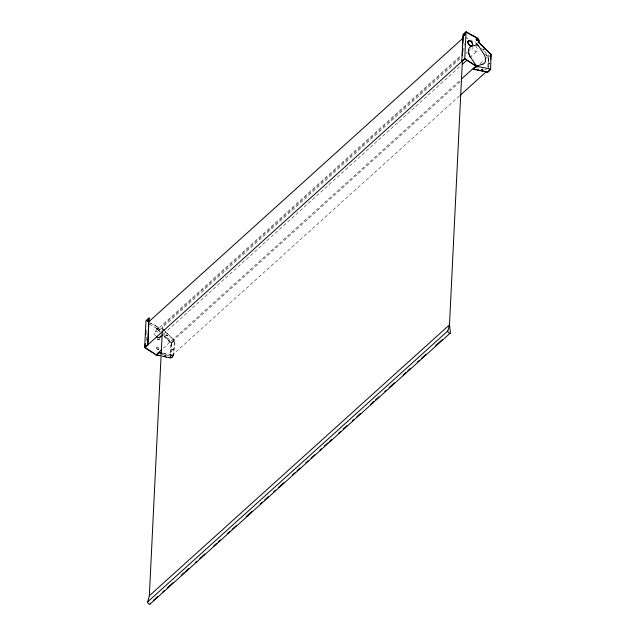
<?xml version="1.0" encoding="UTF-8"?>
<svg xmlns="http://www.w3.org/2000/svg" width="636" height="636" viewBox="0 0 636 636"><rect width="100%" height="100%" fill="white"/><g stroke="black" fill="none" stroke-linecap="round" stroke-linejoin="round"><path stroke-width="0.48" stroke-dasharray="3.18 2.39" d="M164.478 355.699C167.332 354.634 163.102 357.313 165.67 355.365M164.581 356.041L165.773 355.707M146.463 340.522L146.749 334.711M162.347 329.846L162.538 325.87L461.203 56.286M164.096 336.42L171.005 343.305L170.289 357.893L161.782 356.12M163.595 335.562L171.187 343.138L170.702 357.877L173.525 355.429L174.471 340.801L173.755 355.556L170.949 358.203L162.093 356.399M460.21 81.623L171.704 342.049L170.917 357.83L161.973 355.953M463.819 51.285L464.193 43.534M487.86 66.995L488.345 57.073L489.648 55.904M488.122 66.541L488.583 57.073L489.895 55.889M488.257 69.038L488.909 55.714L481.563 48.312M167.419 335.641C166.227 333.487 166.274 337.152 167.491 335.625M483.312 48.932C482.215 49.775 484.815 50.522 483.901 49.25M167.371 335.768L167.34 334.949L166.417 334.989M483.328 49.036L483.145 49.918L484.076 49.878M489.688 63.433L489.744 64.157M489.696 63.679L489.163 63.902L489.736 62.908M166.529 334.854L166.592 335.625L167.292 335.8M171.259 343.13L174.296 340.419L165.265 331.404M159.954 332.294L158.746 330.728M173.509 355.699L171.887 357.424L173.437 355.46L163.054 353.529M159.016 330.45L158.587 330.903L159.175 330.307M159.127 330.346L159.024 330.474A2.814 1.646 47.9 0 0 157.251 326.697L150.589 323.009M150.239 323.088L157.251 326.697M155.733 335.999A3.792 2.218 47.9 0 1 154.81 331.698L460.981 55.324M459.955 58.878L159.079 330.426L160.471 331.817M465.846 53.567L467.317 52.239M468.056 51.572L472.469 47.589M476.436 43.956L477.859 42.644M163.587 333.972L460.925 65.58M469.758 57.606L477.119 50.967M158.515 349.363A1.447 0.851 47.9 0 0 158.078 347.343A1.447 0.851 47.9 0 0 156.607 347.828A1.447 0.851 47.9 0 0 158.515 349.363L158.706 349.251M163.214 348.25L460.551 79.858M480.085 63.687L484.497 59.697M485.236 59.037L488.909 55.714M459.51 95.893L171.005 356.319L161.886 354.483M174.24 340.673L171.02 343.305M171.617 342.979L163.961 335.299M173.135 348.846C171.426 351.35 174.94 347.773 172.523 349.911M173.405 348.989L172.849 350.094M475.45 67.416L479.099 68.147M484.568 69.252L486.389 69.618M162.983 353.29L173.437 355.46L171.887 357.424L173.755 355.556M162.132 356.088L170.702 357.877M465.353 37.214L476.889 43.598M148.967 324.002L159.676 329.933M485.912 54.41L488.583 57.073M484.855 53.599L488.345 57.073M164.573 330.712L161.79 327.938L164.462 330.847M165.161 331.539L174.192 340.546M163.683 333.972L171.704 342.049M154.81 331.698A3.792 2.218 47.9 0 1 158.984 332.994M475.474 45.983A3.792 2.218 47.9 0 1 476.881 51.134A3.792 2.218 47.9 0 1 471.888 48.066M157.06 326.864A2.814 1.646 47.9 0 1 158.777 330.712M159.342 338.781A1.447 0.851 47.9 0 1 158.746 339.648A1.447 0.851 47.9 0 1 157.354 338.71M159.048 338.638A1.447 0.851 47.9 0 1 158.555 339.815A1.447 0.851 47.9 0 1 156.997 338.559M156.488 328.335A0.867 0.501 47.9 0 0 157.625 329.249A0.867 0.501 47.9 0 0 157.362 328.049A0.867 0.501 47.9 0 0 156.488 328.335M156.297 328.502A0.867 0.501 47.9 0 0 157.434 329.416A0.867 0.501 47.9 0 0 157.179 328.216A0.867 0.501 47.9 0 0 156.297 328.502M156.416 347.995A1.447 0.851 47.9 0 0 158.324 349.53A1.447 0.851 47.9 0 0 157.895 347.51A1.447 0.851 47.9 0 0 156.416 347.995"/><path stroke-width="0.95" d="M159.89 355.731L156.114 354.944L144.666 347.518L145.978 320.727L148.967 318.024L147.926 344.99L145.119 347.526L156.305 354.777L160.399 355.643M145.119 347.526L145.302 343.694M145.771 334.115L145.962 330.283M144.666 347.518L147.663 344.823L148.967 318.024M150.287 603.214A1.654 0.97 47.9 0 1 148.935 603.993A1.654 0.97 47.9 0 1 147.735 601.799L149.341 595.765L162.299 330.831M490.952 54.728L478.471 42.159L491.087 54.378L490.587 69.618L487.844 72.226L473.359 69.213L476.014 66.184L464.829 58.933L461.76 61.294L463.072 34.503L466.061 31.8L477.143 37.937A2.814 1.646 47.9 0 1 478.868 41.785L478.638 41.944M462.308 55.722L462.682 48.058M462.913 43.264L463.334 34.646L466.14 32.118L476.125 37.643M462.396 60.603L449.477 324.845L450.415 332.294A1.654 0.97 47.9 0 1 449.072 333.073A1.654 0.97 47.9 0 1 447.863 330.879L449.469 324.853L149.341 595.765M461.76 61.294L464.749 58.592L466.061 31.8M490.658 59.41L490.96 54.553M147.878 320.313C146.749 323.024 147.321 318.628 147.838 321.14M478.693 41.897L478.725 41.904A2.814 1.646 47.9 0 0 476.96 38.104L477.143 37.937M162.037 353.091L159.183 352.495L156.114 354.944L156.591 355.142L159.254 352.734L162.108 353.33M147.131 320.075L149.237 318.175M148.792 321.76L463.056 38.081M468.446 50.538L468.39 50.586A11.058 6.463 47.9 0 0 470.648 57.423L470.696 57.375A11.058 6.463 47.9 0 1 468.446 50.538A10.788 6.304 47.9 0 1 471.228 46.492L476.563 44.751A1.725 1.01 47.9 0 1 478.51 45.824L483.344 53.273A11.058 6.463 47.9 0 1 485.65 60.07A10.788 6.304 47.9 0 1 482.867 64.117L482.811 64.164M476.563 44.751L476.515 44.79A1.725 1.01 47.9 0 1 478.463 45.872L478.51 45.824M146.185 346.334L463.39 60.007M159.906 337.295L162.856 334.639M462.396 64.252L466.816 60.269M470.696 57.375L475.585 64.777A1.725 1.01 47.9 0 0 477.533 65.858L482.867 64.117M157.331 353.568L161.743 349.577M461.291 79.19L474.536 67.233M476.014 66.184L490.372 68.966M473.359 69.213L476.205 66.033L464.749 58.592M477.477 65.906L477.533 65.858A1.725 1.01 47.9 0 1 475.537 64.824M460.249 95.233L486.739 71.312M147.735 601.799L447.863 330.879M153.236 600.551L157.656 596.552M162.824 591.893L164.295 590.566M167.244 587.903L173.143 582.576M181.26 575.254L184.209 572.591M185.68 571.263L188.63 568.6M195.268 562.606L196.739 561.278M199.688 558.615L204.856 553.956M213.704 545.966L216.653 543.303M218.124 541.975L220.342 539.972M227.712 533.318L229.93 531.322M232.14 529.327L236.56 525.328M246.148 516.678L252.047 511.352M260.164 504.03L262.374 502.035M264.584 500.039L268.273 496.708M273.432 492.049L275.65 490.054M278.6 487.391L283.759 482.732M292.608 474.742L294.818 472.747M297.036 470.751L299.985 468.088M305.884 462.762L308.094 460.766M311.044 458.103L314.733 454.772M319.892 450.113L321.371 448.785M324.32 446.122L328.001 442.791M329.48 441.464L331.69 439.46M338.328 433.474L340.538 431.478M343.488 428.815L347.177 425.484M352.336 420.825L353.815 419.49M356.764 416.834L360.453 413.503M370.772 404.186L373.722 401.523M375.2 400.187L378.889 396.864M384.788 391.538L386.259 390.202M389.208 387.539L394.376 382.88M403.224 374.898L406.173 372.235M407.644 370.899L410.594 368.236M417.232 362.25L419.442 360.254M421.66 358.251L426.08 354.26M435.668 345.61L442.306 339.616M150.112 604.033L450.24 333.121M473.287 68.974L487.621 71.955L490.245 69.213M160.383 336.166A3.792 2.218 47.9 0 1 156.448 336.675M470.497 45.935A3.021 1.765 47.9 0 1 469.869 45.665M468.676 44.703A3.021 1.765 47.9 0 1 468.199 44.091M481.436 69.507L482.629 69.26L481.476 69.419M481.539 69.849L482.732 69.594L481.539 69.849M464.049 34.805C464.654 35.894 465.003 32.722 464.049 34.805M464.32 34.948C464.924 36.037 465.25 32.905 464.32 34.948M476.38 39.575A0.867 0.501 47.9 0 0 477.517 40.489A0.867 0.501 47.9 0 0 477.262 39.289A0.867 0.501 47.9 0 0 476.38 39.575M476.197 39.75A0.867 0.501 47.9 0 0 477.334 40.664A0.867 0.501 47.9 0 0 477.08 39.456A0.867 0.501 47.9 0 0 476.197 39.75M467.81 42.604A3.021 1.765 47.9 0 0 471.793 45.808A3.021 1.765 47.9 0 0 470.886 41.602A3.021 1.765 47.9 0 0 467.81 42.604M467.929 42.493A3.021 1.765 47.9 0 0 471.912 45.697A3.021 1.765 47.9 0 0 471.014 41.491A3.021 1.765 47.9 0 0 467.929 42.493"/></g></svg>
